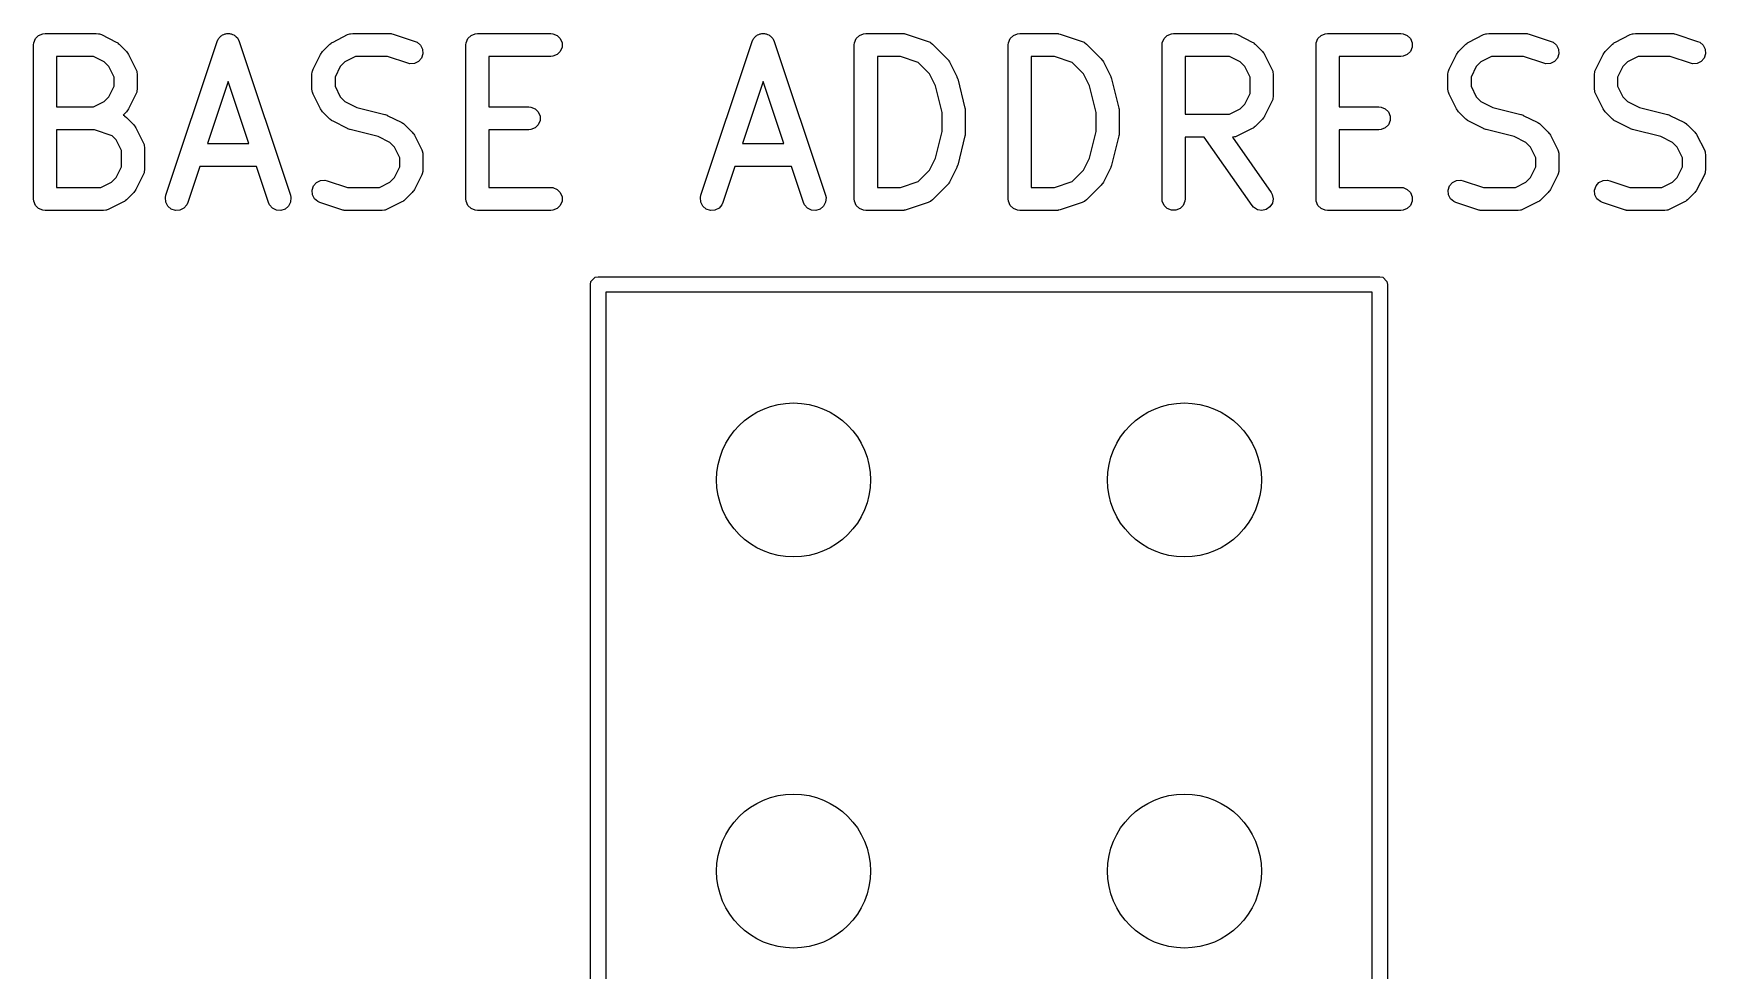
# Model space of a CAD drawing. Extents: x 2.26 to 6.35, y -6.6 to -4.52.
# Drawn here: x 2.2646 to 2.6924, y -5.7735 to -5.5339 of the extents above; entities that cross this region are included whole.
import ezdxf

# ---------------------------------------------------------------- set-up
doc = ezdxf.new("R2010")
doc.units = 0
doc.header["$MEASUREMENT"] = 0
doc.layers.add('BLACK', color=7, linetype='CONTINUOUS')

msp = doc.modelspace()

# ---------------------------------------------------------------- linework, layer by layer
at = {"layer": 'BLACK', "linetype": 'CONTINUOUS'}
for p, q in [((2.26513, -5.53516), (2.26594, -5.53435)), ((2.26594, -5.53435), (2.26701, -5.53391)), ((2.26701, -5.53391), (2.26759, -5.53385)), ((2.26759, -5.53385), (2.28071, -5.53385)), ((2.28071, -5.53385), (2.28128, -5.53391)), ((2.28128, -5.53391), (2.28138, -5.53395)), ((2.28138, -5.53395), (2.28149, -5.53396)), ((2.28149, -5.53396), (2.28203, -5.53416)), ((2.28203, -5.53416), (2.28578, -5.53604)), ((2.31212, -5.53499), (2.3124, -5.53475)), ((2.3124, -5.53475), (2.31264, -5.53447)), ((2.31264, -5.53447), (2.31283, -5.53438)), ((2.31283, -5.53438), (2.31299, -5.53424)), ((2.31299, -5.53424), (2.31334, -5.53412)), ((2.31334, -5.53412), (2.31367, -5.53396)), ((2.31367, -5.53396), (2.31388, -5.53394)), ((2.31388, -5.53394), (2.31409, -5.53387)), ((2.31409, -5.53387), (2.31445, -5.5339)), ((2.31445, -5.5339), (2.31482, -5.53387)), ((2.31482, -5.53387), (2.31502, -5.53394)), ((2.31502, -5.53394), (2.31523, -5.53396)), ((2.31523, -5.53396), (2.31557, -5.53412)), ((2.31557, -5.53412), (2.31592, -5.53424)), ((2.31592, -5.53424), (2.31608, -5.53438)), ((2.31608, -5.53438), (2.31626, -5.53447)), ((2.31626, -5.53447), (2.31651, -5.53475)), ((2.31651, -5.53475), (2.31679, -5.53499)), ((2.34126, -5.53604), (2.345, -5.53416)), ((2.345, -5.53416), (2.34555, -5.53396)), ((2.34555, -5.53396), (2.34565, -5.53395)), ((2.34565, -5.53395), (2.34575, -5.53391)), ((2.34575, -5.53391), (2.34633, -5.53385)), ((2.34633, -5.53385), (2.3557, -5.53385)), ((2.3557, -5.53385), (2.35599, -5.53388)), ((2.35599, -5.53388), (2.35607, -5.53387)), ((2.35607, -5.53387), (2.35617, -5.5339)), ((2.35617, -5.5339), (2.35628, -5.53391)), ((2.35628, -5.53391), (2.35635, -5.53394)), ((2.35635, -5.53394), (2.35663, -5.534)), ((2.35663, -5.534), (2.36226, -5.53588)), ((2.37574, -5.53516), (2.37656, -5.53435)), ((2.37656, -5.53435), (2.37762, -5.53391)), ((2.37762, -5.53391), (2.3782, -5.53385)), ((2.3782, -5.53385), (2.39694, -5.53385)), ((2.39694, -5.53385), (2.39752, -5.53391)), ((2.39752, -5.53391), (2.39858, -5.53435)), ((2.39858, -5.53435), (2.3994, -5.53516)), ((2.44898, -5.53499), (2.44926, -5.53475)), ((2.44926, -5.53475), (2.4495, -5.53447)), ((2.4495, -5.53447), (2.44969, -5.53438)), ((2.44969, -5.53438), (2.44985, -5.53424)), ((2.44985, -5.53424), (2.4502, -5.53412)), ((2.4502, -5.53412), (2.45053, -5.53396)), ((2.45053, -5.53396), (2.45074, -5.53394)), ((2.45074, -5.53394), (2.45094, -5.53387)), ((2.45094, -5.53387), (2.45131, -5.5339)), ((2.45131, -5.5339), (2.45168, -5.53387)), ((2.45168, -5.53387), (2.45188, -5.53394)), ((2.45188, -5.53394), (2.45209, -5.53396)), ((2.45209, -5.53396), (2.45242, -5.53412)), ((2.45242, -5.53412), (2.45277, -5.53424)), ((2.45277, -5.53424), (2.45293, -5.53438)), ((2.45293, -5.53438), (2.45312, -5.53447)), ((2.45312, -5.53447), (2.45337, -5.53475)), ((2.45337, -5.53475), (2.45364, -5.53499)), ((2.4751, -5.53516), (2.47592, -5.53435)), ((2.47592, -5.53435), (2.47698, -5.53391)), ((2.47698, -5.53391), (2.47756, -5.53385)), ((2.47756, -5.53385), (2.48693, -5.53385)), ((2.48693, -5.53385), (2.48722, -5.53388)), ((2.48722, -5.53388), (2.4873, -5.53387)), ((2.4873, -5.53387), (2.4874, -5.5339)), ((2.4874, -5.5339), (2.48751, -5.53391)), ((2.48751, -5.53391), (2.48758, -5.53394)), ((2.48758, -5.53394), (2.48787, -5.534)), ((2.48787, -5.534), (2.49349, -5.53588)), ((2.51447, -5.53516), (2.51529, -5.53435)), ((2.51529, -5.53435), (2.51635, -5.53391)), ((2.51635, -5.53391), (2.51693, -5.53385)), ((2.51693, -5.53385), (2.5263, -5.53385)), ((2.5263, -5.53385), (2.52659, -5.53388)), ((2.52659, -5.53388), (2.52667, -5.53387)), ((2.52667, -5.53387), (2.52677, -5.5339)), ((2.52677, -5.5339), (2.52688, -5.53391)), ((2.52688, -5.53391), (2.52695, -5.53394)), ((2.52695, -5.53394), (2.52724, -5.534)), ((2.52724, -5.534), (2.53286, -5.53588)), ((2.55384, -5.53516), (2.55466, -5.53435)), ((2.55466, -5.53435), (2.55572, -5.53391)), ((2.55572, -5.53391), (2.5563, -5.53385)), ((2.5563, -5.53385), (2.5713, -5.53385)), ((2.5713, -5.53385), (2.57187, -5.53391)), ((2.57187, -5.53391), (2.57197, -5.53395)), ((2.57197, -5.53395), (2.57208, -5.53396)), ((2.57208, -5.53396), (2.57262, -5.53416)), ((2.57262, -5.53416), (2.57637, -5.53604)), ((2.59321, -5.53516), (2.59403, -5.53435)), ((2.59403, -5.53435), (2.59509, -5.53391)), ((2.59509, -5.53391), (2.59567, -5.53385)), ((2.59567, -5.53385), (2.61442, -5.53385)), ((2.61442, -5.53385), (2.61499, -5.53391)), ((2.61499, -5.53391), (2.61606, -5.53435)), ((2.61606, -5.53435), (2.61687, -5.53516)), ((2.63184, -5.53604), (2.63559, -5.53416)), ((2.63559, -5.53416), (2.63613, -5.53396)), ((2.63613, -5.53396), (2.63624, -5.53395)), ((2.63624, -5.53395), (2.63634, -5.53391)), ((2.63634, -5.53391), (2.63691, -5.53385)), ((2.63691, -5.53385), (2.64629, -5.53385)), ((2.64629, -5.53385), (2.64658, -5.53388)), ((2.64658, -5.53388), (2.64666, -5.53387)), ((2.64666, -5.53387), (2.64676, -5.5339)), ((2.64676, -5.5339), (2.64686, -5.53391)), ((2.64686, -5.53391), (2.64694, -5.53394)), ((2.64694, -5.53394), (2.64722, -5.534)), ((2.64722, -5.534), (2.65285, -5.53588)), ((2.66934, -5.53604), (2.67309, -5.53416)), ((2.67309, -5.53416), (2.67363, -5.53396)), ((2.67363, -5.53396), (2.67374, -5.53395)), ((2.67374, -5.53395), (2.67383, -5.53391)), ((2.67383, -5.53391), (2.67441, -5.53385)), ((2.67441, -5.53385), (2.68378, -5.53385)), ((2.68378, -5.53385), (2.68407, -5.53388)), ((2.68407, -5.53388), (2.68415, -5.53387)), ((2.68415, -5.53387), (2.68425, -5.5339)), ((2.68425, -5.5339), (2.68436, -5.53391)), ((2.68436, -5.53391), (2.68443, -5.53394)), ((2.68443, -5.53394), (2.68472, -5.534)), ((2.68472, -5.534), (2.69034, -5.53588)), ((2.26463, -5.5368), (2.26469, -5.53623)), ((2.26463, -5.57617), (2.26463, -5.5368)), ((2.26469, -5.53623), (2.26513, -5.53516)), ((2.28578, -5.53604), (2.28603, -5.53619)), ((2.28603, -5.53619), (2.2861, -5.53622)), ((2.2861, -5.53622), (2.28618, -5.53629)), ((2.28618, -5.53629), (2.28627, -5.53635)), ((2.28627, -5.53635), (2.28632, -5.5364)), ((2.28632, -5.5364), (2.28655, -5.53659)), ((2.28655, -5.53659), (2.28842, -5.53847)), ((2.28842, -5.53847), (2.28861, -5.53869)), ((2.28861, -5.53869), (2.28867, -5.53874)), ((2.28867, -5.53874), (2.28872, -5.53883)), ((2.28872, -5.53883), (2.28879, -5.53891)), ((2.28879, -5.53891), (2.28882, -5.53898)), ((2.28882, -5.53898), (2.28897, -5.53923)), ((2.29853, -5.57524), (2.31165, -5.53587)), ((2.31165, -5.53587), (2.31189, -5.53534)), ((2.31189, -5.53534), (2.31203, -5.53518)), ((2.31203, -5.53518), (2.31212, -5.53499)), ((2.31679, -5.53499), (2.31688, -5.53518)), ((2.31688, -5.53518), (2.31702, -5.53534)), ((2.31702, -5.53534), (2.31726, -5.53587)), ((2.31726, -5.53587), (2.33038, -5.57524)), ((2.33806, -5.53923), (2.33822, -5.53898)), ((2.33822, -5.53898), (2.33825, -5.53891)), ((2.33825, -5.53891), (2.33831, -5.53883)), ((2.33831, -5.53883), (2.33837, -5.53874)), ((2.33837, -5.53874), (2.33843, -5.53869)), ((2.33843, -5.53869), (2.33861, -5.53847)), ((2.33861, -5.53847), (2.34049, -5.53659)), ((2.34049, -5.53659), (2.34071, -5.5364)), ((2.34071, -5.5364), (2.34077, -5.53635)), ((2.34077, -5.53635), (2.34085, -5.53629)), ((2.34085, -5.53629), (2.34094, -5.53622)), ((2.34094, -5.53622), (2.34101, -5.53619)), ((2.34101, -5.53619), (2.34126, -5.53604)), ((2.36226, -5.53588), (2.36279, -5.53611)), ((2.36279, -5.53611), (2.36366, -5.53687)), ((2.36366, -5.53687), (2.36417, -5.5379)), ((2.36425, -5.53905), (2.36389, -5.54014)), ((2.36417, -5.5379), (2.36425, -5.53905)), ((2.37524, -5.5368), (2.3753, -5.53623)), ((2.37524, -5.57617), (2.37524, -5.5368)), ((2.3753, -5.53623), (2.37574, -5.53516)), ((2.3994, -5.53844), (2.39858, -5.53926)), ((2.3994, -5.53516), (2.39984, -5.53623)), ((2.39984, -5.53738), (2.3994, -5.53844)), ((2.39984, -5.53623), (2.39984, -5.53738)), ((2.43539, -5.57524), (2.44851, -5.53587)), ((2.44851, -5.53587), (2.44875, -5.53534)), ((2.44875, -5.53534), (2.44889, -5.53518)), ((2.44889, -5.53518), (2.44898, -5.53499)), ((2.45364, -5.53499), (2.45374, -5.53518)), ((2.45374, -5.53518), (2.45388, -5.53534)), ((2.45388, -5.53534), (2.45411, -5.53587)), ((2.45411, -5.53587), (2.46724, -5.57524)), ((2.47461, -5.5368), (2.47466, -5.53623)), ((2.47461, -5.57617), (2.47461, -5.5368)), ((2.47466, -5.53623), (2.4751, -5.53516)), ((2.49349, -5.53588), (2.49402, -5.53611)), ((2.49402, -5.53611), (2.4941, -5.53618)), ((2.4941, -5.53618), (2.4942, -5.53622)), ((2.4942, -5.53622), (2.49465, -5.53659)), ((2.49465, -5.53659), (2.49839, -5.54034)), ((2.51398, -5.5368), (2.51403, -5.53623)), ((2.51398, -5.57617), (2.51398, -5.5368)), ((2.51403, -5.53623), (2.51447, -5.53516)), ((2.53286, -5.53588), (2.53339, -5.53611)), ((2.53339, -5.53611), (2.53347, -5.53618)), ((2.53347, -5.53618), (2.53357, -5.53622)), ((2.53357, -5.53622), (2.53402, -5.53659)), ((2.53402, -5.53659), (2.53776, -5.54034)), ((2.55335, -5.5368), (2.5534, -5.53623)), ((2.55335, -5.57617), (2.55335, -5.5368)), ((2.5534, -5.53623), (2.55384, -5.53516)), ((2.57637, -5.53604), (2.57662, -5.53619)), ((2.57662, -5.53619), (2.57669, -5.53622)), ((2.57669, -5.53622), (2.57677, -5.53629)), ((2.57677, -5.53629), (2.57686, -5.53635)), ((2.57686, -5.53635), (2.57691, -5.5364)), ((2.57691, -5.5364), (2.57713, -5.53659)), ((2.57713, -5.53659), (2.57901, -5.53847)), ((2.57901, -5.53847), (2.5792, -5.53869)), ((2.5792, -5.53869), (2.57925, -5.53874)), ((2.57925, -5.53874), (2.57931, -5.53883)), ((2.57931, -5.53883), (2.57938, -5.53891)), ((2.57938, -5.53891), (2.57941, -5.53898)), ((2.57941, -5.53898), (2.57956, -5.53923)), ((2.59272, -5.5368), (2.59277, -5.53623)), ((2.59272, -5.57617), (2.59272, -5.5368)), ((2.59277, -5.53623), (2.59321, -5.53516)), ((2.61687, -5.53844), (2.61606, -5.53926)), ((2.61687, -5.53516), (2.61731, -5.53623)), ((2.61731, -5.53738), (2.61687, -5.53844)), ((2.61731, -5.53623), (2.61731, -5.53738)), ((2.62865, -5.53923), (2.6288, -5.53898)), ((2.6288, -5.53898), (2.62883, -5.53891)), ((2.62883, -5.53891), (2.6289, -5.53883)), ((2.6289, -5.53883), (2.62896, -5.53874)), ((2.62896, -5.53874), (2.62902, -5.53869)), ((2.62902, -5.53869), (2.6292, -5.53847)), ((2.6292, -5.53847), (2.63108, -5.53659)), ((2.63108, -5.53659), (2.6313, -5.5364)), ((2.6313, -5.5364), (2.63135, -5.53635)), ((2.63135, -5.53635), (2.63144, -5.53629)), ((2.63144, -5.53629), (2.63152, -5.53622)), ((2.63152, -5.53622), (2.6316, -5.53619)), ((2.6316, -5.53619), (2.63184, -5.53604)), ((2.65285, -5.53588), (2.65337, -5.53611)), ((2.65337, -5.53611), (2.65424, -5.53687)), ((2.65424, -5.53687), (2.65476, -5.5379)), ((2.65484, -5.53905), (2.65448, -5.54014)), ((2.65476, -5.5379), (2.65484, -5.53905)), ((2.66614, -5.53923), (2.6663, -5.53898)), ((2.6663, -5.53898), (2.66633, -5.53891)), ((2.66633, -5.53891), (2.6664, -5.53883)), ((2.6664, -5.53883), (2.66645, -5.53874)), ((2.66645, -5.53874), (2.66651, -5.53869)), ((2.66651, -5.53869), (2.6667, -5.53847)), ((2.6667, -5.53847), (2.66857, -5.53659)), ((2.66857, -5.53659), (2.6688, -5.5364)), ((2.6688, -5.5364), (2.66885, -5.53635)), ((2.66885, -5.53635), (2.66894, -5.53629)), ((2.66894, -5.53629), (2.66902, -5.53622)), ((2.66902, -5.53622), (2.66909, -5.53619)), ((2.66909, -5.53619), (2.66934, -5.53604)), ((2.69034, -5.53588), (2.69087, -5.53611)), ((2.69087, -5.53611), (2.69174, -5.53687)), ((2.69174, -5.53687), (2.69226, -5.5379)), ((2.69234, -5.53905), (2.69197, -5.54014)), ((2.69226, -5.5379), (2.69234, -5.53905)), ((2.28001, -5.53976), (2.27054, -5.53976)), ((2.27054, -5.53976), (2.27054, -5.5526)), ((2.28271, -5.54111), (2.28001, -5.53976)), ((2.28391, -5.5423), (2.28271, -5.54111)), ((2.28525, -5.545), (2.28391, -5.5423)), ((2.28897, -5.53923), (2.29085, -5.54298)), ((2.29085, -5.54298), (2.29106, -5.54352)), ((2.33598, -5.54352), (2.33619, -5.54298)), ((2.33619, -5.54298), (2.33806, -5.53923)), ((2.34313, -5.5423), (2.34178, -5.545)), ((2.34432, -5.54111), (2.34313, -5.5423)), ((2.34702, -5.53976), (2.34432, -5.54111)), ((2.35522, -5.53976), (2.34702, -5.53976)), ((2.36039, -5.54148), (2.35522, -5.53976)), ((2.36095, -5.54161), (2.36039, -5.54148)), ((2.3621, -5.54153), (2.36095, -5.54161)), ((2.36313, -5.54101), (2.3621, -5.54153)), ((2.36389, -5.54014), (2.36313, -5.54101)), ((2.39694, -5.53976), (2.38115, -5.53976)), ((2.38115, -5.53976), (2.38115, -5.5526)), ((2.39752, -5.5397), (2.39694, -5.53976)), ((2.39858, -5.53926), (2.39752, -5.5397)), ((2.48645, -5.53976), (2.48051, -5.53976)), ((2.48051, -5.53976), (2.48051, -5.57322)), ((2.49096, -5.54126), (2.48645, -5.53976)), ((2.49388, -5.54418), (2.49096, -5.54126)), ((2.49839, -5.54034), (2.49858, -5.54057)), ((2.49858, -5.54057), (2.49864, -5.54062)), ((2.49864, -5.54062), (2.4987, -5.54071)), ((2.4987, -5.54071), (2.49876, -5.54079)), ((2.49876, -5.54079), (2.49879, -5.54086)), ((2.49879, -5.54086), (2.49895, -5.54111)), ((2.49895, -5.54111), (2.50082, -5.54486)), ((2.52582, -5.53976), (2.51988, -5.53976)), ((2.51988, -5.53976), (2.51988, -5.57322)), ((2.53033, -5.54126), (2.52582, -5.53976)), ((2.53325, -5.54418), (2.53033, -5.54126)), ((2.53776, -5.54034), (2.53795, -5.54057)), ((2.53795, -5.54057), (2.53801, -5.54062)), ((2.53801, -5.54062), (2.53807, -5.54071)), ((2.53807, -5.54071), (2.53813, -5.54079)), ((2.53813, -5.54079), (2.53816, -5.54086)), ((2.53816, -5.54086), (2.53832, -5.54111)), ((2.53832, -5.54111), (2.54019, -5.54486)), ((2.5706, -5.53976), (2.55925, -5.53976)), ((2.55925, -5.53976), (2.55925, -5.55447)), ((2.5733, -5.54111), (2.5706, -5.53976)), ((2.57449, -5.5423), (2.5733, -5.54111)), ((2.57584, -5.545), (2.57449, -5.5423)), ((2.57956, -5.53923), (2.58144, -5.54298)), ((2.58144, -5.54298), (2.58164, -5.54352)), ((2.61442, -5.53976), (2.59862, -5.53976)), ((2.59862, -5.53976), (2.59862, -5.5526)), ((2.61499, -5.5397), (2.61442, -5.53976)), ((2.61606, -5.53926), (2.61499, -5.5397)), ((2.62657, -5.54352), (2.62677, -5.54298)), ((2.62677, -5.54298), (2.62865, -5.53923)), ((2.63372, -5.5423), (2.63237, -5.545)), ((2.63491, -5.54111), (2.63372, -5.5423)), ((2.63761, -5.53976), (2.63491, -5.54111)), ((2.64581, -5.53976), (2.63761, -5.53976)), ((2.65098, -5.54148), (2.64581, -5.53976)), ((2.65154, -5.54161), (2.65098, -5.54148)), ((2.65269, -5.54153), (2.65154, -5.54161)), ((2.65372, -5.54101), (2.65269, -5.54153)), ((2.65448, -5.54014), (2.65372, -5.54101)), ((2.66406, -5.54352), (2.66427, -5.54298)), ((2.66427, -5.54298), (2.66614, -5.53923)), ((2.67121, -5.5423), (2.66986, -5.545)), ((2.67241, -5.54111), (2.67121, -5.5423)), ((2.67511, -5.53976), (2.67241, -5.54111)), ((2.6833, -5.53976), (2.67511, -5.53976)), ((2.68847, -5.54148), (2.6833, -5.53976)), ((2.68904, -5.54161), (2.68847, -5.54148)), ((2.69019, -5.54153), (2.68904, -5.54161)), ((2.69122, -5.54101), (2.69019, -5.54153)), ((2.69197, -5.54014), (2.69122, -5.54101)), ((2.28391, -5.55005), (2.28525, -5.54736)), ((2.28525, -5.54736), (2.28525, -5.545)), ((2.29106, -5.54352), (2.29106, -5.54363)), ((2.29106, -5.54363), (2.2911, -5.54373)), ((2.2911, -5.54373), (2.29116, -5.5443)), ((2.29116, -5.5443), (2.29116, -5.54805)), ((2.31445, -5.54614), (2.30918, -5.56197)), ((2.31973, -5.56197), (2.31445, -5.54614)), ((2.33587, -5.5443), (2.33593, -5.54373)), ((2.33587, -5.54805), (2.33587, -5.5443)), ((2.33593, -5.54373), (2.33597, -5.54363)), ((2.33597, -5.54363), (2.33598, -5.54352)), ((2.34178, -5.545), (2.34178, -5.54736)), ((2.34178, -5.54736), (2.34313, -5.55005)), ((2.45131, -5.54614), (2.44604, -5.56197)), ((2.45659, -5.56197), (2.45131, -5.54614)), ((2.4954, -5.54721), (2.49388, -5.54418)), ((2.4971, -5.55404), (2.4954, -5.54721)), ((2.50082, -5.54486), (2.50084, -5.5449)), ((2.50084, -5.5449), (2.50085, -5.54492)), ((2.50085, -5.54492), (2.50094, -5.54516)), ((2.50094, -5.54516), (2.50103, -5.5454)), ((2.50103, -5.5454), (2.50103, -5.54542)), ((2.50103, -5.54542), (2.50105, -5.54546)), ((2.50105, -5.54546), (2.50292, -5.55296)), ((2.53477, -5.54721), (2.53325, -5.54418)), ((2.53647, -5.55404), (2.53477, -5.54721)), ((2.54019, -5.54486), (2.54021, -5.5449)), ((2.54021, -5.5449), (2.54022, -5.54492)), ((2.54022, -5.54492), (2.54031, -5.54516)), ((2.54031, -5.54516), (2.5404, -5.5454)), ((2.5404, -5.5454), (2.5404, -5.54542)), ((2.5404, -5.54542), (2.54042, -5.54546)), ((2.54042, -5.54546), (2.54229, -5.55296)), ((2.57584, -5.54923), (2.57584, -5.545)), ((2.58164, -5.54352), (2.58165, -5.54363)), ((2.58165, -5.54363), (2.58169, -5.54373)), ((2.58169, -5.54373), (2.58175, -5.5443)), ((2.58175, -5.5443), (2.58175, -5.54993)), ((2.62646, -5.5443), (2.62652, -5.54373)), ((2.62646, -5.54805), (2.62646, -5.5443)), ((2.62652, -5.54373), (2.62656, -5.54363)), ((2.62656, -5.54363), (2.62657, -5.54352)), ((2.63237, -5.545), (2.63237, -5.54736)), ((2.63237, -5.54736), (2.63372, -5.55005)), ((2.66396, -5.5443), (2.66401, -5.54373)), ((2.66396, -5.54805), (2.66396, -5.5443)), ((2.66401, -5.54373), (2.66405, -5.54363)), ((2.66405, -5.54363), (2.66406, -5.54352)), ((2.66986, -5.545), (2.66986, -5.54736)), ((2.66986, -5.54736), (2.67121, -5.55005)), ((2.28001, -5.5526), (2.28271, -5.55125)), ((2.28271, -5.55125), (2.28391, -5.55005)), ((2.29085, -5.54937), (2.28897, -5.55312)), ((2.29106, -5.54883), (2.29085, -5.54937)), ((2.2911, -5.54863), (2.29106, -5.54873)), ((2.29106, -5.54873), (2.29106, -5.54883)), ((2.29116, -5.54805), (2.2911, -5.54863)), ((2.33593, -5.54863), (2.33587, -5.54805)), ((2.33597, -5.54873), (2.33593, -5.54863)), ((2.33598, -5.54883), (2.33597, -5.54873)), ((2.33619, -5.54937), (2.33598, -5.54883)), ((2.33806, -5.55312), (2.33619, -5.54937)), ((2.34313, -5.55005), (2.34432, -5.55125)), ((2.34432, -5.55125), (2.34736, -5.55277)), ((2.57449, -5.55193), (2.57584, -5.54923)), ((2.58144, -5.55125), (2.57956, -5.555)), ((2.58164, -5.55071), (2.58144, -5.55125)), ((2.58165, -5.5506), (2.58164, -5.55071)), ((2.58169, -5.5505), (2.58165, -5.5506)), ((2.58175, -5.54993), (2.58169, -5.5505)), ((2.62652, -5.54863), (2.62646, -5.54805)), ((2.62656, -5.54873), (2.62652, -5.54863)), ((2.62657, -5.54883), (2.62656, -5.54873)), ((2.62677, -5.54937), (2.62657, -5.54883)), ((2.62865, -5.55312), (2.62677, -5.54937)), ((2.63372, -5.55005), (2.63491, -5.55125)), ((2.63491, -5.55125), (2.63794, -5.55277)), ((2.66401, -5.54863), (2.66396, -5.54805)), ((2.66405, -5.54873), (2.66401, -5.54863)), ((2.66406, -5.54883), (2.66405, -5.54873)), ((2.66427, -5.54937), (2.66406, -5.54883)), ((2.66614, -5.55312), (2.66427, -5.54937)), ((2.67121, -5.55005), (2.67241, -5.55125)), ((2.67241, -5.55125), (2.67544, -5.55277)), ((2.27054, -5.5526), (2.28001, -5.5526)), ((2.28842, -5.55389), (2.28756, -5.55475)), ((2.28756, -5.55475), (2.2878, -5.55486)), ((2.2878, -5.55486), (2.28788, -5.55493)), ((2.28788, -5.55493), (2.28797, -5.55497)), ((2.28797, -5.55497), (2.28842, -5.55534)), ((2.28861, -5.55366), (2.28842, -5.55389)), ((2.28842, -5.55534), (2.2903, -5.55721)), ((2.28867, -5.55361), (2.28861, -5.55366)), ((2.28872, -5.55352), (2.28867, -5.55361)), ((2.28879, -5.55344), (2.28872, -5.55352)), ((2.28882, -5.55337), (2.28879, -5.55344)), ((2.28897, -5.55312), (2.28882, -5.55337)), ((2.33822, -5.55337), (2.33806, -5.55312)), ((2.33825, -5.55344), (2.33822, -5.55337)), ((2.33831, -5.55352), (2.33825, -5.55344)), ((2.33837, -5.55361), (2.33831, -5.55352)), ((2.33843, -5.55366), (2.33837, -5.55361)), ((2.33861, -5.55389), (2.33843, -5.55366)), ((2.34049, -5.55576), (2.33861, -5.55389)), ((2.34071, -5.55595), (2.34049, -5.55576)), ((2.34077, -5.55601), (2.34071, -5.55595)), ((2.34085, -5.55607), (2.34077, -5.55601)), ((2.34094, -5.55613), (2.34085, -5.55607)), ((2.34101, -5.55616), (2.34094, -5.55613)), ((2.34126, -5.55632), (2.34101, -5.55616)), ((2.34736, -5.55277), (2.35454, -5.55456)), ((2.35454, -5.55456), (2.35458, -5.55458)), ((2.35458, -5.55458), (2.3546, -5.55458)), ((2.3546, -5.55458), (2.35484, -5.55467)), ((2.35484, -5.55467), (2.35509, -5.55476)), ((2.35509, -5.55476), (2.3551, -5.55477)), ((2.3551, -5.55477), (2.35514, -5.55479)), ((2.35514, -5.55479), (2.35889, -5.55666)), ((2.38115, -5.5526), (2.39132, -5.5526)), ((2.39132, -5.5526), (2.3919, -5.55266)), ((2.3919, -5.55266), (2.39296, -5.5531)), ((2.39296, -5.5531), (2.39377, -5.55391)), ((2.39377, -5.55391), (2.39422, -5.55498)), ((2.39422, -5.55613), (2.39377, -5.55719)), ((2.39422, -5.55498), (2.39422, -5.55613)), ((2.4971, -5.55894), (2.4971, -5.55404)), ((2.50292, -5.55296), (2.50294, -5.55306)), ((2.50294, -5.55306), (2.50295, -5.5531)), ((2.50295, -5.5531), (2.50297, -5.55332)), ((2.50297, -5.55332), (2.50301, -5.55353)), ((2.50301, -5.55353), (2.503, -5.55358)), ((2.503, -5.55358), (2.50301, -5.55368)), ((2.50301, -5.55368), (2.50301, -5.5593)), ((2.53647, -5.55894), (2.53647, -5.55404)), ((2.54229, -5.55296), (2.54231, -5.55306)), ((2.54231, -5.55306), (2.54232, -5.5531)), ((2.54232, -5.5531), (2.54234, -5.55332)), ((2.54234, -5.55332), (2.54238, -5.55353)), ((2.54238, -5.55353), (2.54237, -5.55358)), ((2.54237, -5.55358), (2.54238, -5.55368)), ((2.54238, -5.55368), (2.54238, -5.5593)), ((2.55925, -5.55447), (2.5706, -5.55447)), ((2.5706, -5.55447), (2.5733, -5.55312)), ((2.5733, -5.55312), (2.57449, -5.55193)), ((2.57901, -5.55576), (2.57713, -5.55764)), ((2.5792, -5.55554), (2.57901, -5.55576)), ((2.57925, -5.55549), (2.5792, -5.55554)), ((2.57931, -5.5554), (2.57925, -5.55549)), ((2.57938, -5.55532), (2.57931, -5.5554)), ((2.57941, -5.55525), (2.57938, -5.55532)), ((2.57956, -5.555), (2.57941, -5.55525)), ((2.59862, -5.5526), (2.60879, -5.5526)), ((2.60879, -5.5526), (2.60937, -5.55266)), ((2.60937, -5.55266), (2.61043, -5.5531)), ((2.61043, -5.5531), (2.61125, -5.55391)), ((2.61125, -5.55391), (2.61169, -5.55498)), ((2.61169, -5.55613), (2.61125, -5.55719)), ((2.61169, -5.55498), (2.61169, -5.55613)), ((2.6288, -5.55337), (2.62865, -5.55312)), ((2.62883, -5.55344), (2.6288, -5.55337)), ((2.6289, -5.55352), (2.62883, -5.55344)), ((2.62896, -5.55361), (2.6289, -5.55352)), ((2.62902, -5.55366), (2.62896, -5.55361)), ((2.6292, -5.55389), (2.62902, -5.55366)), ((2.63108, -5.55576), (2.6292, -5.55389)), ((2.6313, -5.55595), (2.63108, -5.55576)), ((2.63135, -5.55601), (2.6313, -5.55595)), ((2.63144, -5.55607), (2.63135, -5.55601)), ((2.63152, -5.55613), (2.63144, -5.55607)), ((2.6316, -5.55616), (2.63152, -5.55613)), ((2.63184, -5.55632), (2.6316, -5.55616)), ((2.63794, -5.55277), (2.64513, -5.55456)), ((2.64513, -5.55456), (2.64517, -5.55458)), ((2.64517, -5.55458), (2.64519, -5.55458)), ((2.64519, -5.55458), (2.64543, -5.55467)), ((2.64543, -5.55467), (2.64567, -5.55476)), ((2.64567, -5.55476), (2.64569, -5.55477)), ((2.64569, -5.55477), (2.64573, -5.55479)), ((2.64573, -5.55479), (2.64948, -5.55666)), ((2.6663, -5.55337), (2.66614, -5.55312)), ((2.66633, -5.55344), (2.6663, -5.55337)), ((2.6664, -5.55352), (2.66633, -5.55344)), ((2.66645, -5.55361), (2.6664, -5.55352)), ((2.66651, -5.55366), (2.66645, -5.55361)), ((2.6667, -5.55389), (2.66651, -5.55366)), ((2.66857, -5.55576), (2.6667, -5.55389)), ((2.6688, -5.55595), (2.66857, -5.55576)), ((2.66885, -5.55601), (2.6688, -5.55595)), ((2.66894, -5.55607), (2.66885, -5.55601)), ((2.66902, -5.55613), (2.66894, -5.55607)), ((2.66909, -5.55616), (2.66902, -5.55613)), ((2.66934, -5.55632), (2.66909, -5.55616)), ((2.67544, -5.55277), (2.68262, -5.55456)), ((2.68262, -5.55456), (2.68267, -5.55458)), ((2.68267, -5.55458), (2.68269, -5.55458)), ((2.68269, -5.55458), (2.68293, -5.55467)), ((2.68293, -5.55467), (2.68317, -5.55476)), ((2.68317, -5.55476), (2.68319, -5.55477)), ((2.68319, -5.55477), (2.68323, -5.55479)), ((2.68323, -5.55479), (2.68698, -5.55666)), ((2.28023, -5.5585), (2.27054, -5.5585)), ((2.27054, -5.5585), (2.27054, -5.57322)), ((2.28474, -5.56001), (2.28023, -5.5585)), ((2.28578, -5.56105), (2.28474, -5.56001)), ((2.2903, -5.55721), (2.29048, -5.55744)), ((2.29048, -5.55744), (2.29054, -5.55749)), ((2.29054, -5.55749), (2.2906, -5.55758)), ((2.2906, -5.55758), (2.29066, -5.55766)), ((2.29066, -5.55766), (2.29069, -5.55773)), ((2.29069, -5.55773), (2.29085, -5.55798)), ((2.29085, -5.55798), (2.29272, -5.56173)), ((2.345, -5.55819), (2.34126, -5.55632)), ((2.34505, -5.55821), (2.345, -5.55819)), ((2.34506, -5.55822), (2.34505, -5.55821)), ((2.34531, -5.55831), (2.34506, -5.55822)), ((2.34555, -5.5584), (2.34531, -5.55831)), ((2.34557, -5.5584), (2.34555, -5.5584)), ((2.34561, -5.55842), (2.34557, -5.5584)), ((2.35279, -5.56021), (2.34561, -5.55842)), ((2.35582, -5.56173), (2.35279, -5.56021)), ((2.35889, -5.55666), (2.35914, -5.55682)), ((2.35914, -5.55682), (2.35921, -5.55685)), ((2.35921, -5.55685), (2.3593, -5.55691)), ((2.3593, -5.55691), (2.35938, -5.55697)), ((2.35938, -5.55697), (2.35944, -5.55703)), ((2.35944, -5.55703), (2.35966, -5.55721)), ((2.35966, -5.55721), (2.36154, -5.55909)), ((2.36154, -5.55909), (2.36172, -5.55931)), ((2.36172, -5.55931), (2.36178, -5.55937)), ((2.36178, -5.55937), (2.36184, -5.55945)), ((2.36184, -5.55945), (2.3619, -5.55954)), ((2.3619, -5.55954), (2.36193, -5.55961)), ((2.36193, -5.55961), (2.36209, -5.55986)), ((2.36209, -5.55986), (2.36396, -5.5636)), ((2.39132, -5.5585), (2.38115, -5.5585)), ((2.38115, -5.5585), (2.38115, -5.57322)), ((2.3919, -5.55845), (2.39132, -5.5585)), ((2.39296, -5.55801), (2.3919, -5.55845)), ((2.39377, -5.55719), (2.39296, -5.55801)), ((2.4954, -5.56577), (2.4971, -5.55894)), ((2.50292, -5.56002), (2.50105, -5.56752)), ((2.50294, -5.55992), (2.50292, -5.56002)), ((2.50295, -5.55988), (2.50294, -5.55992)), ((2.50297, -5.55966), (2.50295, -5.55988)), ((2.50301, -5.55944), (2.50297, -5.55966)), ((2.50301, -5.5593), (2.503, -5.5594)), ((2.503, -5.5594), (2.50301, -5.55944)), ((2.53477, -5.56577), (2.53647, -5.55894)), ((2.54229, -5.56002), (2.54042, -5.56752)), ((2.54231, -5.55992), (2.54229, -5.56002)), ((2.54232, -5.55988), (2.54231, -5.55992)), ((2.54234, -5.55966), (2.54232, -5.55988)), ((2.54238, -5.55944), (2.54234, -5.55966)), ((2.54238, -5.5593), (2.54237, -5.5594)), ((2.54237, -5.5594), (2.54238, -5.55944)), ((2.56414, -5.56038), (2.55925, -5.56038)), ((2.55925, -5.56038), (2.55925, -5.57617)), ((2.57638, -5.57787), (2.56414, -5.56038)), ((2.57187, -5.56032), (2.57134, -5.56037)), ((2.57134, -5.56037), (2.58122, -5.57448)), ((2.57197, -5.56028), (2.57187, -5.56032)), ((2.57208, -5.56027), (2.57197, -5.56028)), ((2.57262, -5.56007), (2.57208, -5.56027)), ((2.57637, -5.55819), (2.57262, -5.56007)), ((2.57662, -5.55804), (2.57637, -5.55819)), ((2.57669, -5.55801), (2.57662, -5.55804)), ((2.57677, -5.55794), (2.57669, -5.55801)), ((2.57686, -5.55788), (2.57677, -5.55794)), ((2.57691, -5.55783), (2.57686, -5.55788)), ((2.57713, -5.55764), (2.57691, -5.55783)), ((2.60879, -5.5585), (2.59862, -5.5585)), ((2.59862, -5.5585), (2.59862, -5.57322)), ((2.60937, -5.55845), (2.60879, -5.5585)), ((2.61043, -5.55801), (2.60937, -5.55845)), ((2.61125, -5.55719), (2.61043, -5.55801)), ((2.63559, -5.55819), (2.63184, -5.55632)), ((2.63564, -5.55821), (2.63559, -5.55819)), ((2.63565, -5.55822), (2.63564, -5.55821)), ((2.63589, -5.55831), (2.63565, -5.55822)), ((2.63613, -5.5584), (2.63589, -5.55831)), ((2.63616, -5.5584), (2.63613, -5.5584)), ((2.6362, -5.55842), (2.63616, -5.5584)), ((2.64338, -5.56021), (2.6362, -5.55842)), ((2.64641, -5.56173), (2.64338, -5.56021)), ((2.64948, -5.55666), (2.64973, -5.55682)), ((2.64973, -5.55682), (2.6498, -5.55685)), ((2.6498, -5.55685), (2.64988, -5.55691)), ((2.64988, -5.55691), (2.64997, -5.55697)), ((2.64997, -5.55697), (2.65002, -5.55703)), ((2.65002, -5.55703), (2.65025, -5.55721)), ((2.65025, -5.55721), (2.65213, -5.55909)), ((2.65213, -5.55909), (2.65231, -5.55931)), ((2.65231, -5.55931), (2.65237, -5.55937)), ((2.65237, -5.55937), (2.65243, -5.55945)), ((2.65243, -5.55945), (2.65249, -5.55954)), ((2.65249, -5.55954), (2.65252, -5.55961)), ((2.65252, -5.55961), (2.65268, -5.55986)), ((2.65268, -5.55986), (2.65455, -5.5636)), ((2.67309, -5.55819), (2.66934, -5.55632)), ((2.67313, -5.55821), (2.67309, -5.55819)), ((2.67315, -5.55822), (2.67313, -5.55821)), ((2.67339, -5.55831), (2.67315, -5.55822)), ((2.67363, -5.5584), (2.67339, -5.55831)), ((2.67365, -5.5584), (2.67363, -5.5584)), ((2.67369, -5.55842), (2.67365, -5.5584)), ((2.68088, -5.56021), (2.67369, -5.55842)), ((2.68391, -5.56173), (2.68088, -5.56021)), ((2.68698, -5.55666), (2.68723, -5.55682)), ((2.68723, -5.55682), (2.6873, -5.55685)), ((2.6873, -5.55685), (2.68738, -5.55691)), ((2.68738, -5.55691), (2.68747, -5.55697)), ((2.68747, -5.55697), (2.68752, -5.55703)), ((2.68752, -5.55703), (2.68775, -5.55721)), ((2.68775, -5.55721), (2.68962, -5.55909)), ((2.68962, -5.55909), (2.68981, -5.55931)), ((2.68981, -5.55931), (2.68987, -5.55937)), ((2.68987, -5.55937), (2.68992, -5.55945)), ((2.68992, -5.55945), (2.68999, -5.55954)), ((2.68999, -5.55954), (2.69002, -5.55961)), ((2.69002, -5.55961), (2.69017, -5.55986)), ((2.69017, -5.55986), (2.69205, -5.5636)), ((2.28713, -5.56375), (2.28578, -5.56105)), ((2.28713, -5.56798), (2.28713, -5.56375)), ((2.29272, -5.56173), (2.29293, -5.56227)), ((2.29293, -5.56227), (2.29294, -5.56238)), ((2.29294, -5.56238), (2.29298, -5.56247)), ((2.29298, -5.56247), (2.29304, -5.56305)), ((2.29304, -5.56305), (2.29304, -5.56867)), ((2.30918, -5.56197), (2.31973, -5.56197)), ((2.35702, -5.56292), (2.35582, -5.56173)), ((2.35837, -5.56562), (2.35702, -5.56292)), ((2.36396, -5.5636), (2.36417, -5.56415)), ((2.36417, -5.56415), (2.36418, -5.56425)), ((2.36418, -5.56425), (2.36422, -5.56435)), ((2.36422, -5.56435), (2.36428, -5.56493)), ((2.44604, -5.56197), (2.45659, -5.56197)), ((2.64761, -5.56292), (2.64641, -5.56173)), ((2.64896, -5.56562), (2.64761, -5.56292)), ((2.65455, -5.5636), (2.65476, -5.56415)), ((2.65476, -5.56415), (2.65477, -5.56425)), ((2.65477, -5.56425), (2.65481, -5.56435)), ((2.65481, -5.56435), (2.65487, -5.56493)), ((2.68511, -5.56292), (2.68391, -5.56173)), ((2.68645, -5.56562), (2.68511, -5.56292)), ((2.69205, -5.5636), (2.69226, -5.56415)), ((2.69226, -5.56415), (2.69226, -5.56425)), ((2.69226, -5.56425), (2.6923, -5.56435)), ((2.6923, -5.56435), (2.69236, -5.56493)), ((2.28578, -5.57068), (2.28713, -5.56798)), ((2.29304, -5.56867), (2.29298, -5.56925)), ((2.30721, -5.56788), (2.30413, -5.57711)), ((2.3217, -5.56788), (2.30721, -5.56788)), ((2.32478, -5.57711), (2.3217, -5.56788)), ((2.35702, -5.57068), (2.35837, -5.56798)), ((2.35837, -5.56798), (2.35837, -5.56562)), ((2.36428, -5.56867), (2.36422, -5.56925)), ((2.36428, -5.56493), (2.36428, -5.56867)), ((2.44407, -5.56788), (2.44099, -5.57711)), ((2.45856, -5.56788), (2.44407, -5.56788)), ((2.46163, -5.57711), (2.45856, -5.56788)), ((2.49096, -5.57172), (2.49388, -5.5688)), ((2.49388, -5.5688), (2.4954, -5.56577)), ((2.50082, -5.56812), (2.49895, -5.57187)), ((2.50084, -5.56808), (2.50082, -5.56812)), ((2.50085, -5.56806), (2.50084, -5.56808)), ((2.50094, -5.56782), (2.50085, -5.56806)), ((2.50103, -5.56758), (2.50094, -5.56782)), ((2.50105, -5.56752), (2.50103, -5.56756)), ((2.50103, -5.56756), (2.50103, -5.56758)), ((2.53033, -5.57172), (2.53325, -5.5688)), ((2.53325, -5.5688), (2.53477, -5.56577)), ((2.54019, -5.56812), (2.53832, -5.57187)), ((2.54021, -5.56808), (2.54019, -5.56812)), ((2.54022, -5.56806), (2.54021, -5.56808)), ((2.54031, -5.56782), (2.54022, -5.56806)), ((2.5404, -5.56758), (2.54031, -5.56782)), ((2.54042, -5.56752), (2.5404, -5.56756)), ((2.5404, -5.56756), (2.5404, -5.56758)), ((2.64761, -5.57068), (2.64896, -5.56798)), ((2.64896, -5.56798), (2.64896, -5.56562)), ((2.65487, -5.56867), (2.65481, -5.56925)), ((2.65487, -5.56493), (2.65487, -5.56867)), ((2.68511, -5.57068), (2.68645, -5.56798)), ((2.68645, -5.56798), (2.68645, -5.56562)), ((2.69236, -5.56867), (2.6923, -5.56925)), ((2.69236, -5.56493), (2.69236, -5.56867)), ((2.27054, -5.57322), (2.28189, -5.57322)), ((2.28189, -5.57322), (2.28458, -5.57187)), ((2.28458, -5.57187), (2.28578, -5.57068)), ((2.29272, -5.57), (2.29085, -5.57374)), ((2.29293, -5.56945), (2.29272, -5.57)), ((2.29294, -5.56935), (2.29293, -5.56945)), ((2.29298, -5.56925), (2.29294, -5.56935)), ((2.3359, -5.57393), (2.33626, -5.57284)), ((2.33626, -5.57284), (2.33702, -5.57197)), ((2.33702, -5.57197), (2.33805, -5.57145)), ((2.33805, -5.57145), (2.3392, -5.57137)), ((2.3392, -5.57137), (2.33976, -5.5715)), ((2.33976, -5.5715), (2.34493, -5.57322)), ((2.34493, -5.57322), (2.35313, -5.57322)), ((2.35313, -5.57322), (2.35582, -5.57187)), ((2.35582, -5.57187), (2.35702, -5.57068)), ((2.36396, -5.57), (2.36209, -5.57374)), ((2.36417, -5.56945), (2.36396, -5.57)), ((2.36418, -5.56935), (2.36417, -5.56945)), ((2.36422, -5.56925), (2.36418, -5.56935)), ((2.38115, -5.57322), (2.39694, -5.57322)), ((2.39694, -5.57322), (2.39752, -5.57328)), ((2.39752, -5.57328), (2.39858, -5.57372)), ((2.48051, -5.57322), (2.48645, -5.57322)), ((2.48645, -5.57322), (2.49096, -5.57172)), ((2.49839, -5.57264), (2.49465, -5.57639)), ((2.49858, -5.57241), (2.49839, -5.57264)), ((2.49864, -5.57236), (2.49858, -5.57241)), ((2.4987, -5.57227), (2.49864, -5.57236)), ((2.49876, -5.57219), (2.4987, -5.57227)), ((2.49879, -5.57212), (2.49876, -5.57219)), ((2.49895, -5.57187), (2.49879, -5.57212)), ((2.51988, -5.57322), (2.52582, -5.57322)), ((2.52582, -5.57322), (2.53033, -5.57172)), ((2.53776, -5.57264), (2.53402, -5.57639)), ((2.53795, -5.57241), (2.53776, -5.57264)), ((2.53801, -5.57236), (2.53795, -5.57241)), ((2.53807, -5.57227), (2.53801, -5.57236)), ((2.53813, -5.57219), (2.53807, -5.57227)), ((2.53816, -5.57212), (2.53813, -5.57219)), ((2.53832, -5.57187), (2.53816, -5.57212)), ((2.59862, -5.57322), (2.61442, -5.57322)), ((2.61442, -5.57322), (2.61499, -5.57328)), ((2.61499, -5.57328), (2.61606, -5.57372)), ((2.62649, -5.57393), (2.62685, -5.57284)), ((2.62685, -5.57284), (2.6276, -5.57197)), ((2.6276, -5.57197), (2.62864, -5.57145)), ((2.62864, -5.57145), (2.62978, -5.57137)), ((2.62978, -5.57137), (2.63035, -5.5715)), ((2.63035, -5.5715), (2.63552, -5.57322)), ((2.63552, -5.57322), (2.64372, -5.57322)), ((2.64372, -5.57322), (2.64641, -5.57187)), ((2.64641, -5.57187), (2.64761, -5.57068)), ((2.65455, -5.57), (2.65268, -5.57374)), ((2.65476, -5.56945), (2.65455, -5.57)), ((2.65477, -5.56935), (2.65476, -5.56945)), ((2.65481, -5.56925), (2.65477, -5.56935)), ((2.66398, -5.57393), (2.66435, -5.57284)), ((2.66435, -5.57284), (2.6651, -5.57197)), ((2.6651, -5.57197), (2.66613, -5.57145)), ((2.66613, -5.57145), (2.66728, -5.57137)), ((2.66728, -5.57137), (2.66784, -5.5715)), ((2.66784, -5.5715), (2.67301, -5.57322)), ((2.67301, -5.57322), (2.68121, -5.57322)), ((2.68121, -5.57322), (2.68391, -5.57187)), ((2.68391, -5.57187), (2.68511, -5.57068)), ((2.69205, -5.57), (2.69017, -5.57374)), ((2.69226, -5.56945), (2.69205, -5.57)), ((2.6923, -5.56925), (2.69226, -5.56935)), ((2.69226, -5.56935), (2.69226, -5.56945)), ((2.26469, -5.57675), (2.26463, -5.57617)), ((2.26513, -5.57781), (2.26469, -5.57675)), ((2.28765, -5.57694), (2.2839, -5.57881)), ((2.2879, -5.57678), (2.28765, -5.57694)), ((2.28797, -5.57675), (2.2879, -5.57678)), ((2.28805, -5.57669), (2.28797, -5.57675)), ((2.28814, -5.57663), (2.28805, -5.57669)), ((2.28819, -5.57657), (2.28814, -5.57663)), ((2.28842, -5.57639), (2.28819, -5.57657)), ((2.2903, -5.57451), (2.28842, -5.57639)), ((2.29048, -5.57429), (2.2903, -5.57451)), ((2.29054, -5.57423), (2.29048, -5.57429)), ((2.2906, -5.57415), (2.29054, -5.57423)), ((2.29066, -5.57406), (2.2906, -5.57415)), ((2.29069, -5.57399), (2.29066, -5.57406)), ((2.29085, -5.57374), (2.29069, -5.57399)), ((2.2984, -5.5758), (2.29853, -5.57524)), ((2.29848, -5.57695), (2.2984, -5.5758)), ((2.299, -5.57798), (2.29848, -5.57695)), ((2.30413, -5.57711), (2.3039, -5.57764)), ((2.32501, -5.57764), (2.32478, -5.57711)), ((2.33043, -5.57695), (2.32991, -5.57798)), ((2.33038, -5.57524), (2.33051, -5.5758)), ((2.33051, -5.5758), (2.33043, -5.57695)), ((2.33598, -5.57508), (2.3359, -5.57393)), ((2.33649, -5.57611), (2.33598, -5.57508)), ((2.33736, -5.57686), (2.33649, -5.57611)), ((2.33789, -5.5771), (2.33736, -5.57686)), ((2.34352, -5.57898), (2.33789, -5.5771)), ((2.35889, -5.57694), (2.35514, -5.57881)), ((2.35914, -5.57678), (2.35889, -5.57694)), ((2.35921, -5.57675), (2.35914, -5.57678)), ((2.3593, -5.57669), (2.35921, -5.57675)), ((2.35938, -5.57663), (2.3593, -5.57669)), ((2.35944, -5.57657), (2.35938, -5.57663)), ((2.35966, -5.57639), (2.35944, -5.57657)), ((2.36154, -5.57451), (2.35966, -5.57639)), ((2.36172, -5.57429), (2.36154, -5.57451)), ((2.36178, -5.57423), (2.36172, -5.57429)), ((2.36184, -5.57415), (2.36178, -5.57423)), ((2.3619, -5.57406), (2.36184, -5.57415)), ((2.36193, -5.57399), (2.3619, -5.57406)), ((2.36209, -5.57374), (2.36193, -5.57399)), ((2.3753, -5.57675), (2.37524, -5.57617)), ((2.37574, -5.57781), (2.3753, -5.57675)), ((2.39858, -5.57372), (2.3994, -5.57453)), ((2.3994, -5.57453), (2.39984, -5.5756)), ((2.39984, -5.57675), (2.3994, -5.57781)), ((2.39984, -5.5756), (2.39984, -5.57675)), ((2.43526, -5.5758), (2.43539, -5.57524)), ((2.43534, -5.57695), (2.43526, -5.5758)), ((2.43586, -5.57798), (2.43534, -5.57695)), ((2.44099, -5.57711), (2.44075, -5.57764)), ((2.46187, -5.57764), (2.46163, -5.57711)), ((2.46728, -5.57695), (2.46677, -5.57798)), ((2.46724, -5.57524), (2.46737, -5.5758)), ((2.46737, -5.5758), (2.46728, -5.57695)), ((2.47466, -5.57675), (2.47461, -5.57617)), ((2.4751, -5.57781), (2.47466, -5.57675)), ((2.49349, -5.5771), (2.48787, -5.57898)), ((2.49402, -5.57686), (2.49349, -5.5771)), ((2.4941, -5.57679), (2.49402, -5.57686)), ((2.4942, -5.57675), (2.4941, -5.57679)), ((2.49465, -5.57639), (2.4942, -5.57675)), ((2.51403, -5.57675), (2.51398, -5.57617)), ((2.51447, -5.57781), (2.51403, -5.57675)), ((2.53286, -5.5771), (2.52724, -5.57898)), ((2.53339, -5.57686), (2.53286, -5.5771)), ((2.53347, -5.57679), (2.53339, -5.57686)), ((2.53357, -5.57675), (2.53347, -5.57679)), ((2.53402, -5.57639), (2.53357, -5.57675)), ((2.5534, -5.57675), (2.55335, -5.57617)), ((2.55384, -5.57781), (2.5534, -5.57675)), ((2.5592, -5.57675), (2.55875, -5.57781)), ((2.55925, -5.57617), (2.5592, -5.57675)), ((2.58155, -5.57724), (2.58093, -5.57822)), ((2.58122, -5.57448), (2.5815, -5.57499)), ((2.5815, -5.57499), (2.58175, -5.57611)), ((2.58175, -5.57611), (2.58155, -5.57724)), ((2.59277, -5.57675), (2.59272, -5.57617)), ((2.59321, -5.57781), (2.59277, -5.57675)), ((2.61606, -5.57372), (2.61687, -5.57453)), ((2.61687, -5.57453), (2.61731, -5.5756)), ((2.61731, -5.57675), (2.61687, -5.57781)), ((2.61731, -5.5756), (2.61731, -5.57675)), ((2.62657, -5.57508), (2.62649, -5.57393)), ((2.62708, -5.57611), (2.62657, -5.57508)), ((2.62795, -5.57686), (2.62708, -5.57611)), ((2.62848, -5.5771), (2.62795, -5.57686)), ((2.63411, -5.57898), (2.62848, -5.5771)), ((2.64948, -5.57694), (2.64573, -5.57881)), ((2.64973, -5.57678), (2.64948, -5.57694)), ((2.6498, -5.57675), (2.64973, -5.57678)), ((2.64988, -5.57669), (2.6498, -5.57675)), ((2.64997, -5.57663), (2.64988, -5.57669)), ((2.65002, -5.57657), (2.64997, -5.57663)), ((2.65025, -5.57639), (2.65002, -5.57657)), ((2.65213, -5.57451), (2.65025, -5.57639)), ((2.65231, -5.57429), (2.65213, -5.57451)), ((2.65237, -5.57423), (2.65231, -5.57429)), ((2.65243, -5.57415), (2.65237, -5.57423)), ((2.65249, -5.57406), (2.65243, -5.57415)), ((2.65252, -5.57399), (2.65249, -5.57406)), ((2.65268, -5.57374), (2.65252, -5.57399)), ((2.66406, -5.57508), (2.66398, -5.57393)), ((2.66458, -5.57611), (2.66406, -5.57508)), ((2.66545, -5.57686), (2.66458, -5.57611)), ((2.66598, -5.5771), (2.66545, -5.57686)), ((2.6716, -5.57898), (2.66598, -5.5771)), ((2.68698, -5.57694), (2.68323, -5.57881)), ((2.68723, -5.57678), (2.68698, -5.57694)), ((2.6873, -5.57675), (2.68723, -5.57678)), ((2.68738, -5.57669), (2.6873, -5.57675)), ((2.68747, -5.57663), (2.68738, -5.57669)), ((2.68752, -5.57657), (2.68747, -5.57663)), ((2.68775, -5.57639), (2.68752, -5.57657)), ((2.68962, -5.57451), (2.68775, -5.57639)), ((2.68981, -5.57429), (2.68962, -5.57451)), ((2.68987, -5.57423), (2.68981, -5.57429)), ((2.68992, -5.57415), (2.68987, -5.57423)), ((2.68999, -5.57406), (2.68992, -5.57415)), ((2.69002, -5.57399), (2.68999, -5.57406)), ((2.69017, -5.57374), (2.69002, -5.57399)), ((2.26594, -5.57863), (2.26513, -5.57781)), ((2.26701, -5.57907), (2.26594, -5.57863)), ((2.26759, -5.57913), (2.26701, -5.57907)), ((2.28258, -5.57913), (2.26759, -5.57913)), ((2.28316, -5.57907), (2.28258, -5.57913)), ((2.28326, -5.57903), (2.28316, -5.57907)), ((2.28336, -5.57902), (2.28326, -5.57903)), ((2.2839, -5.57881), (2.28336, -5.57902)), ((2.29987, -5.57874), (2.299, -5.57798)), ((2.30096, -5.5791), (2.29987, -5.57874)), ((2.30211, -5.57902), (2.30096, -5.5791)), ((2.30314, -5.57851), (2.30211, -5.57902)), ((2.3039, -5.57764), (2.30314, -5.57851)), ((2.32577, -5.57851), (2.32501, -5.57764)), ((2.3268, -5.57902), (2.32577, -5.57851)), ((2.32795, -5.5791), (2.3268, -5.57902)), ((2.32904, -5.57874), (2.32795, -5.5791)), ((2.32991, -5.57798), (2.32904, -5.57874)), ((2.3438, -5.57904), (2.34352, -5.57898)), ((2.34387, -5.57907), (2.3438, -5.57904)), ((2.34398, -5.57908), (2.34387, -5.57907)), ((2.34408, -5.5791), (2.34398, -5.57908)), ((2.34416, -5.5791), (2.34408, -5.5791)), ((2.34445, -5.57913), (2.34416, -5.5791)), ((2.35382, -5.57913), (2.34445, -5.57913)), ((2.3544, -5.57907), (2.35382, -5.57913)), ((2.3545, -5.57903), (2.3544, -5.57907)), ((2.3546, -5.57902), (2.3545, -5.57903)), ((2.35514, -5.57881), (2.3546, -5.57902)), ((2.37656, -5.57863), (2.37574, -5.57781)), ((2.37762, -5.57907), (2.37656, -5.57863)), ((2.3782, -5.57913), (2.37762, -5.57907)), ((2.39694, -5.57913), (2.3782, -5.57913)), ((2.39752, -5.57907), (2.39694, -5.57913)), ((2.39858, -5.57863), (2.39752, -5.57907)), ((2.3994, -5.57781), (2.39858, -5.57863)), ((2.43673, -5.57874), (2.43586, -5.57798)), ((2.43782, -5.5791), (2.43673, -5.57874)), ((2.43897, -5.57902), (2.43782, -5.5791)), ((2.44, -5.57851), (2.43897, -5.57902)), ((2.44075, -5.57764), (2.44, -5.57851)), ((2.46263, -5.57851), (2.46187, -5.57764)), ((2.46366, -5.57902), (2.46263, -5.57851)), ((2.4648, -5.5791), (2.46366, -5.57902)), ((2.4659, -5.57874), (2.4648, -5.5791)), ((2.46677, -5.57798), (2.4659, -5.57874)), ((2.47592, -5.57863), (2.4751, -5.57781)), ((2.47698, -5.57907), (2.47592, -5.57863)), ((2.47756, -5.57913), (2.47698, -5.57907)), ((2.48693, -5.57913), (2.47756, -5.57913)), ((2.48722, -5.5791), (2.48693, -5.57913)), ((2.4873, -5.5791), (2.48722, -5.5791)), ((2.4874, -5.57908), (2.4873, -5.5791)), ((2.48751, -5.57907), (2.4874, -5.57908)), ((2.48758, -5.57904), (2.48751, -5.57907)), ((2.48787, -5.57898), (2.48758, -5.57904)), ((2.51529, -5.57863), (2.51447, -5.57781)), ((2.51635, -5.57907), (2.51529, -5.57863)), ((2.51693, -5.57913), (2.51635, -5.57907)), ((2.5263, -5.57913), (2.51693, -5.57913)), ((2.52659, -5.5791), (2.5263, -5.57913)), ((2.52667, -5.5791), (2.52659, -5.5791)), ((2.52677, -5.57908), (2.52667, -5.5791)), ((2.52688, -5.57907), (2.52677, -5.57908)), ((2.52695, -5.57904), (2.52688, -5.57907)), ((2.52724, -5.57898), (2.52695, -5.57904)), ((2.55466, -5.57863), (2.55384, -5.57781)), ((2.55572, -5.57907), (2.55466, -5.57863)), ((2.55688, -5.57907), (2.55572, -5.57907)), ((2.55794, -5.57863), (2.55688, -5.57907)), ((2.55875, -5.57781), (2.55794, -5.57863)), ((2.57675, -5.57831), (2.57638, -5.57787)), ((2.57773, -5.57893), (2.57675, -5.57831)), ((2.57886, -5.57913), (2.57773, -5.57893)), ((2.57999, -5.57888), (2.57886, -5.57913)), ((2.58093, -5.57822), (2.57999, -5.57888)), ((2.59403, -5.57863), (2.59321, -5.57781)), ((2.59509, -5.57907), (2.59403, -5.57863)), ((2.59567, -5.57913), (2.59509, -5.57907)), ((2.61442, -5.57913), (2.59567, -5.57913)), ((2.61499, -5.57907), (2.61442, -5.57913)), ((2.61606, -5.57863), (2.61499, -5.57907)), ((2.61687, -5.57781), (2.61606, -5.57863)), ((2.63439, -5.57904), (2.63411, -5.57898)), ((2.63446, -5.57907), (2.63439, -5.57904)), ((2.63457, -5.57908), (2.63446, -5.57907)), ((2.63467, -5.5791), (2.63457, -5.57908)), ((2.63475, -5.5791), (2.63467, -5.5791)), ((2.63504, -5.57913), (2.63475, -5.5791)), ((2.64441, -5.57913), (2.63504, -5.57913)), ((2.64499, -5.57907), (2.64441, -5.57913)), ((2.64509, -5.57903), (2.64499, -5.57907)), ((2.64519, -5.57902), (2.64509, -5.57903)), ((2.64573, -5.57881), (2.64519, -5.57902)), ((2.67189, -5.57904), (2.6716, -5.57898)), ((2.67196, -5.57907), (2.67189, -5.57904)), ((2.67206, -5.57908), (2.67196, -5.57907)), ((2.67217, -5.5791), (2.67206, -5.57908)), ((2.67224, -5.5791), (2.67217, -5.5791)), ((2.67253, -5.57913), (2.67224, -5.5791)), ((2.68191, -5.57913), (2.67253, -5.57913)), ((2.68248, -5.57907), (2.68191, -5.57913)), ((2.68258, -5.57903), (2.68248, -5.57907)), ((2.68269, -5.57902), (2.68258, -5.57903)), ((2.68323, -5.57881), (2.68269, -5.57902)), ((2.40709, -5.59803), (2.40724, -5.59728)), ((2.40709, -6.19803), (2.40709, -5.59803)), ((2.40724, -5.59728), (2.4083, -5.59621)), ((2.4083, -5.59621), (2.40906, -5.59606)), ((2.40906, -5.59606), (2.60906, -5.59606)), ((2.60906, -5.59606), (2.60981, -5.59621)), ((2.60981, -5.59621), (2.61087, -5.59728)), ((2.61087, -5.59728), (2.61102, -5.59803)), ((2.61102, -5.59803), (2.61102, -6.14803)), ((2.41102, -5.6), (2.41102, -6.19606)), ((2.60709, -5.6), (2.41102, -5.6)), ((2.60709, -6.14722), (2.60709, -5.6))]:
    msp.add_line(p, q, dxfattribs=at)
at = {"layer": 'BLACK'}
for centre in [(2.45906, -5.64803), (2.55906, -5.64803), (2.45906, -5.74803), (2.55906, -5.74803)]:
    msp.add_circle(centre, 0.01969, dxfattribs=at)

doc.saveas('drawing.dxf')
